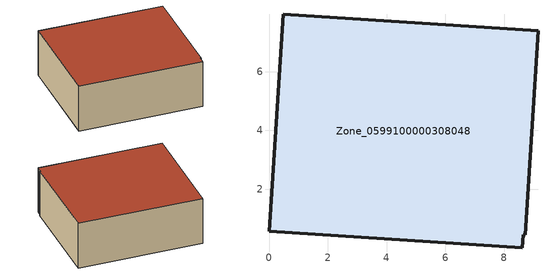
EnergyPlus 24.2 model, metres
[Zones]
Zone_0599100000308048
 floor ground (C_G): 8.71,0.45 8.64,0.44 8.62,0.01 0,0.56 0.48,7.95 9.15,7.39 z0
 wall outside (C_F): 9.15,7.39 0.48,7.95 0,0.56 8.62,0.01 8.64,0.44 8.71,0.45 9.15,7.39 z0:3.41
 roof outside (C_R): 8.64,0.44 8.71,0.45 9.15,7.39 0.48,7.95 0,0.56 8.62,0.01 z3.41
[BUILDING]
Pand.0599100000308048: North Axis=0; Terrain=City; Loads Convergence Tolerance Value=0.04; Temperature Convergence Tolerance Value=0.4; Solar Distribution=FullExterior; Maximum Number of Warmup Days=25; Minimum Number of Warmup Days=1
[Site:Location]
Rotterdam.The.Hague.AP_ZH_NLD Design_Conditions: Latitude=51.96; Longitude=4.45; Time Zone=1; Elevation=-4.5
[SITE:GROUNDTEMPERATURE:BUILDINGSURFACE]
18, 18, 18, 18, 18, 18, 18, 18, 18, 18, 18, 18
[MATERIAL] Thermal Absorptance=0.9; Solar Absorptance=0.7; Visible Absorptance=0.7
Name | Roughness | Thickness | Conductivity | Density | Specific Heat
G.TC.1946-1964 | MediumSmooth | 0.15 | 1 | 540 | 1210
F.TC.1946-1964 | Rough | 0.3 | 0.857143 | 1920 | 840
R.TC.1946-1964 | MediumRough | 0.2 | 0.235294 | 1500 | 1000
[CONSTRUCTION]
C_G: G.TC.1946-1964
C_F: F.TC.1946-1964
C_R: R.TC.1946-1964
[ZONE]
Zone_0599100000308048: Type=1; Multiplier=1; Ceiling Height=Autocalculate; Volume=Autocalculate; Floor Area=autocalculate; Part of Total Floor Area=Yes
[ZONEINFILTRATION:DESIGNFLOWRATE]
Infil_Zone_0599100000308048: Zone or ZoneList or Space or SpaceList=Zone_0599100000308048; Schedule=AlwaysOn; Design Flow Rate Calculation Method=Flow/Area; Flow Rate per Floor Area=0.003; Constant Term Coefficient=1; Temperature Term Coefficient=0; Velocity Term Coefficient=0; Velocity Squared Term Coefficient=0
[HVACTEMPLATE:ZONE:IDEALLOADSAIRSYSTEM]
Zone_0599100000308048: Maximum Heating Supply Air Temperature=50; Minimum Cooling Supply Air Temperature=13; Maximum Heating Supply Air Humidity Ratio=0.0156; Minimum Cooling Supply Air Humidity Ratio=0.0077; Heating Limit=NoLimit; Cooling Limit=NoLimit; Dehumidification Control Type=ConstantSensibleHeatRatio; Cooling Sensible Heat Ratio=0.7; Dehumidification Setpoint=60; Humidification Control Type=None; Humidification Setpoint=30; Outdoor Air Method=None; Outdoor Air Flow Rate per Person=0.00944; Outdoor Air Flow Rate per Zone Floor Area=0; Outdoor Air Flow Rate per Zone=0; Demand Controlled Ventilation Type=None; Outdoor Air Economizer Type=NoEconomizer; Heat Recovery Type=None; Sensible Heat Recovery Effectiveness=0.7; Latent Heat Recovery Effectiveness=0.65
[ZONECONTROL:THERMOSTAT]
ThermostatControl_Zone_0599100000308048: Zone or ZoneList=Zone_0599100000308048; Control Type Schedule=DualSetpointControlType; Control 1=Thermostat_Zone_0599100000308048; Temperature Difference Between Cutout And Setpoint=0
[THERMOSTATSETPOINT:DUALSETPOINT]
Thermostat_Zone_0599100000308048: Heating Setpoint Temperature Schedule=HeatingSetpoint_Zone_0599100000308048; Cooling Setpoint Temperature Schedule=CoolingSetpoint_Zone_0599100000308048
[SCHEDULE:COMPACT]
HeatingSetpoint_Zone_0599100000308048: Through: 12/31, For: AllDays, Until: 24:00, 21
CoolingSetpoint_Zone_0599100000308048: Through: 12/31, For: AllDays, Until: 24:00, 24
DualSetpointControlType: Through: 12/31, For: AllDays, Until: 24:00, 4
AlwaysOn: Through: 12/31, For: AllDays, Until: 24:00, 1
